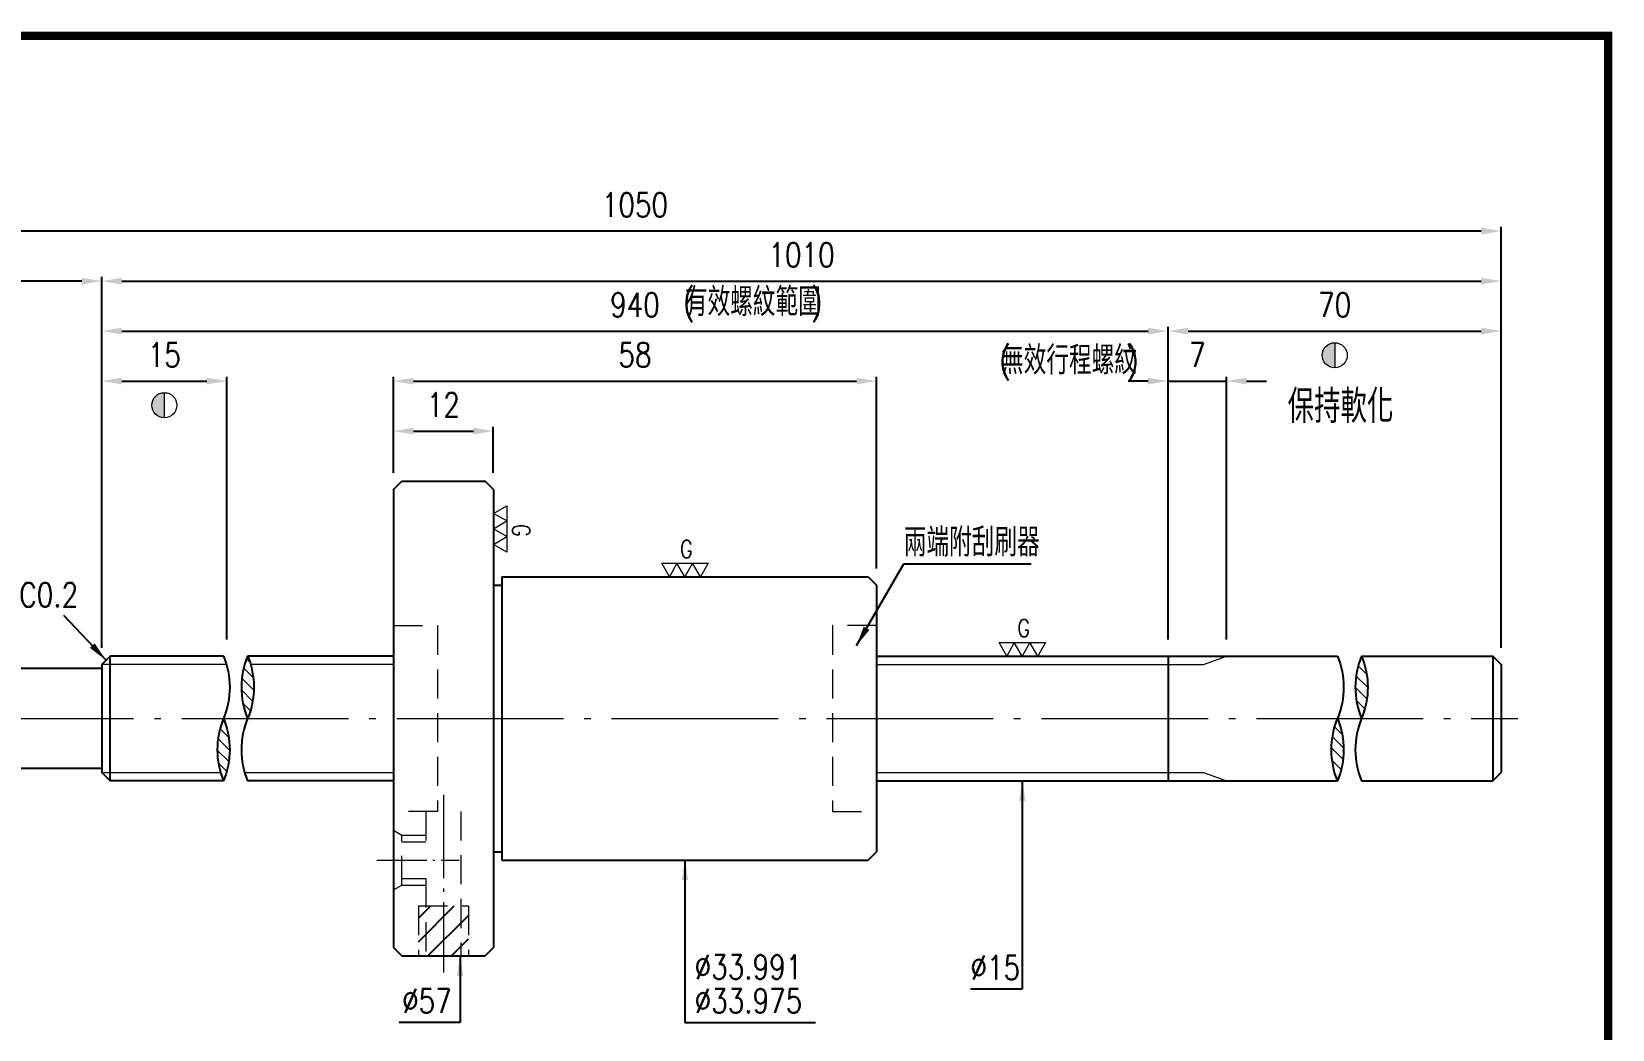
# Model space of a CAD drawing. Header units: millimetres. Extents: x 904 to 1211, y -214 to 3.
# Drawn here: x 1021.2 to 1210.9, y -116.7 to 3 of the extents above; entities that cross this region are included whole.
import ezdxf
from ezdxf.enums import TextEntityAlignment as Align

# ---------------------------------------------------------------- set-up
doc = ezdxf.new("R2010")
doc.units = ezdxf.units.MM
doc.linetypes.add('CenLine', pattern=[25.8, 20, -2.5, 0.8, -2.5])
doc.linetypes.add('HidLine', pattern=[7.5, 5, -2.5])
doc.layers.get('0').update_dxf_attribs({"linetype": 'CONTINUOUS'})
doc.layers.get('DEFPOINTS').update_dxf_attribs({"linetype": 'CONTINUOUS'})
doc.layers.add('03', color=3, linetype='CONTINUOUS')
doc.layers.add('04', color=4, linetype='CONTINUOUS')
for name, color, linetype, lineweight in [('cen', 1, 'CenLine', 13), ('DIM', 6, 'CONTINUOUS', 9), ('hat', 4, 'CONTINUOUS', 9), ('hid', 5, 'HidLine', 15), ('str', 7, 'CONTINUOUS', 25), ('txt', 3, 'CONTINUOUS', 9)]:
    doc.layers.add(name, color=color, linetype=linetype, lineweight=lineweight)
doc.styles.add('SIMPLEX', font='simplex.shx', dxfattribs={"width": 0.8, "height": 2.9, "bigfont": 'chineset.shx'})
doc.dimstyles.new('STANDARD$0', dxfattribs={"dimscale": 0, "dimtxt": 6, "dimasz": 5, "dimexe": 0.5, "dimexo": 2, "dimgap": 1.7, "dimtad": 1, "dimdec": 3, "dimdsep": 46, "dimtxsty": 'SIMPLEX', "dimcen": 0.09, "dimclrd": 6, "dimclre": 6, "dimclrt": 3, "dimadec": 1, "dimazin": 2, "dimtp": -0.1, "dimtm": 0.2, "dimtfac": 1, "dimtdec": 3, "dimtmove": 0, "dimatfit": 3, "dimfxl": 0, "dimtvp": 0.790698, "dimarcsym": 0})
doc.dimstyles.new('STANDARD$7', dxfattribs={"dimscale": 0, "dimtxt": 5.5, "dimasz": 5, "dimexe": 0.5, "dimexo": 2, "dimgap": 2.2, "dimtad": 1, "dimdec": 3, "dimrnd": 0.0005, "dimdsep": 46, "dimtxsty": 'SIMPLEX', "dimcen": 0.09, "dimclrd": 6, "dimclre": 6, "dimclrt": 3, "dimadec": 1, "dimazin": 2, "dimtp": -0.1, "dimtm": 0.2, "dimtfac": 1, "dimtdec": 3, "dimtmove": 2, "dimatfit": 3, "dimfxl": 0, "dimtvp": 0.790698, "dimarcsym": 0})

# ---------------------------------------------------------------- blocks, each defined once
blk = doc.blocks.new('*D94')
at = {"layer": 'DEFPOINTS', "color": 0}
for p in [(1076.59, -44.9), (1064.59, -51.9), (1076.59, -51.9)]:
    blk.add_point(p, dxfattribs=at)
at = {"layer": 'DIM', "color": 6, "lineweight": -2}
for p, q in [((1064.59, -49.9), (1064.59, -44.4)), ((1066.99, -44.9), (1074.19, -44.9)), ((1076.59, -49.9), (1076.59, -44.4))]:
    blk.add_line(p, q, dxfattribs=at)
at = {"layer": 'DIM', "color": 6}
for points in [[(1066.99, -44.5), (1066.99, -45.3), (1064.59, -44.9)], [(1074.19, -44.5), (1074.19, -45.3), (1076.59, -44.9)]]:
    blk.add_solid(points, dxfattribs=at)
at = {"layer": 'DIM', "color": 3, "insert": (1070.59, -41.75), "char_height": 2.9, "attachment_point": 5, "style": 'SIMPLEX'}
blk.add_mtext('12', dxfattribs=at)
blk = doc.blocks.new('*D95')
at = {"layer": 'DEFPOINTS', "color": 0}
for p in [(1122.59, -38.9), (1064.59, -51.9), (1122.59, -63.4)]:
    blk.add_point(p, dxfattribs=at)
at = {"layer": 'DIM', "color": 6, "lineweight": -2}
for p, q in [((1064.59, -49.9), (1064.59, -38.4)), ((1066.99, -38.9), (1120.19, -38.9)), ((1122.59, -61.4), (1122.59, -38.4))]:
    blk.add_line(p, q, dxfattribs=at)
at = {"layer": 'DIM', "color": 6}
for points in [[(1066.99, -38.5), (1066.99, -39.3), (1064.59, -38.9)], [(1120.19, -38.5), (1120.19, -39.3), (1122.59, -38.9)]]:
    blk.add_solid(points, dxfattribs=at)
at = {"layer": 'DIM', "color": 3, "insert": (1093.59, -35.75), "char_height": 2.9, "attachment_point": 5, "style": 'SIMPLEX'}
blk.add_mtext('58', dxfattribs=at)
blk = doc.blocks.new('*D98')
at = {"layer": 'DEFPOINTS', "color": 0}
for p in [(1044.59, -38.9), (1044.59, -71.9), (1029.59, -72.9)]:
    blk.add_point(p, dxfattribs=at)
at = {"layer": 'DIM', "color": 6, "lineweight": -2}
for p, q in [((1029.59, -70.9), (1029.59, -38.4)), ((1031.99, -38.9), (1042.19, -38.9)), ((1044.59, -69.9), (1044.59, -38.4))]:
    blk.add_line(p, q, dxfattribs=at)
at = {"layer": 'DIM', "color": 6}
for points in [[(1031.99, -38.5), (1031.99, -39.3), (1029.59, -38.9)], [(1042.19, -38.5), (1042.19, -39.3), (1044.59, -38.9)]]:
    blk.add_solid(points, dxfattribs=at)
at = {"layer": 'DIM', "color": 3, "insert": (1037.09, -35.75), "char_height": 2.9, "attachment_point": 5, "style": 'SIMPLEX'}
blk.add_mtext('15', dxfattribs=at)
blk = doc.blocks.new('Heat_block')
at = {"layer": 'txt'}
blk.add_hatch(color=256, dxfattribs=at).paths.add_polyline_path([(0, 2, 0.414214), (-2, 0, 0.414214), (0, -2)])
blk.add_line((0, 2), (0, -2), dxfattribs=at)
blk.add_circle((0, 0), 2, dxfattribs=at)
blk = doc.blocks.new('*D100')
at = {"layer": 'DEFPOINTS', "color": 0}
for p in [(1164.59, -38.9), (1157.59, -71.9), (1164.59, -71.9)]:
    blk.add_point(p, dxfattribs=at)
at = {"layer": 'DIM', "color": 6, "lineweight": -2}
for p, q in [((1155.19, -38.9), (1152.79, -38.9)), ((1157.59, -69.9), (1157.59, -38.4)), ((1157.59, -38.9), (1164.59, -38.9)), ((1164.59, -69.9), (1164.59, -38.4)), ((1166.99, -38.9), (1169.39, -38.9))]:
    blk.add_line(p, q, dxfattribs=at)
at = {"layer": 'DIM', "color": 6}
for points in [[(1155.19, -38.5), (1155.19, -39.3), (1157.59, -38.9)], [(1166.99, -38.5), (1166.99, -39.3), (1164.59, -38.9)]]:
    blk.add_solid(points, dxfattribs=at)
at = {"layer": 'DIM', "color": 3, "insert": (1161.09, -35.75), "char_height": 2.9, "attachment_point": 5, "style": 'SIMPLEX'}
blk.add_mtext('7', dxfattribs=at)
blk = doc.blocks.new('*D101')
at = {"layer": 'DEFPOINTS', "color": 0}
for p in [(1157.59, -32.9), (1157.59, -71.9), (1029.59, -72.9)]:
    blk.add_point(p, dxfattribs=at)
at = {"layer": 'DIM', "color": 6, "lineweight": -2}
for p, q in [((1029.59, -70.9), (1029.59, -32.4)), ((1031.99, -32.9), (1155.19, -32.9)), ((1157.59, -69.9), (1157.59, -32.4))]:
    blk.add_line(p, q, dxfattribs=at)
at = {"layer": 'DIM', "color": 6}
for points in [[(1031.99, -32.5), (1031.99, -33.3), (1029.59, -32.9)], [(1155.19, -32.5), (1155.19, -33.3), (1157.59, -32.9)]]:
    blk.add_solid(points, dxfattribs=at)
at = {"layer": 'DIM', "color": 3, "insert": (1093.59, -29.75), "char_height": 2.9, "attachment_point": 5, "style": 'SIMPLEX'}
blk.add_mtext('940', dxfattribs=at)
blk = doc.blocks.new('*D102')
at = {"layer": 'DEFPOINTS', "color": 0}
for p in [(1197.59, -32.9), (1157.59, -71.9), (1197.59, -72.9)]:
    blk.add_point(p, dxfattribs=at)
at = {"layer": 'DIM', "color": 6, "lineweight": -2}
for p, q in [((1157.59, -69.9), (1157.59, -32.4)), ((1159.99, -32.9), (1195.19, -32.9)), ((1197.59, -70.9), (1197.59, -32.4))]:
    blk.add_line(p, q, dxfattribs=at)
at = {"layer": 'DIM', "color": 6}
for points in [[(1159.99, -32.5), (1159.99, -33.3), (1157.59, -32.9)], [(1195.19, -32.5), (1195.19, -33.3), (1197.59, -32.9)]]:
    blk.add_solid(points, dxfattribs=at)
at = {"layer": 'DIM', "color": 3, "insert": (1177.59, -29.75), "char_height": 2.9, "attachment_point": 5, "style": 'SIMPLEX'}
blk.add_mtext('70', dxfattribs=at)
blk = doc.blocks.new('*D103')
at = {"layer": 'DEFPOINTS', "color": 0}
for p in [(1197.59, -26.9), (1029.59, -72.9), (1197.59, -72.9)]:
    blk.add_point(p, dxfattribs=at)
at = {"layer": 'DIM', "color": 6, "lineweight": -2}
for p, q in [((1029.59, -70.9), (1029.59, -26.4)), ((1197.59, -70.9), (1197.59, -26.4)), ((1031.99, -26.9), (1195.19, -26.9))]:
    blk.add_line(p, q, dxfattribs=at)
at = {"layer": 'DIM', "color": 6}
for points in [[(1031.99, -26.5), (1031.99, -27.3), (1029.59, -26.9)], [(1195.19, -26.5), (1195.19, -27.3), (1197.59, -26.9)]]:
    blk.add_solid(points, dxfattribs=at)
at = {"layer": 'DIM', "color": 3, "insert": (1113.59, -23.75), "char_height": 2.9, "attachment_point": 5, "style": 'SIMPLEX'}
blk.add_mtext('1010', dxfattribs=at)
blk = doc.blocks.new('*D112')
at = {"layer": 'DEFPOINTS', "color": 0}
for p in [(989.59, -26.9), (1029.59, -72.9), (989.59, -74.4)]:
    blk.add_point(p, dxfattribs=at)
at = {"layer": 'DIM', "color": 6, "lineweight": -2}
for p, q in [((989.59, -72.4), (989.59, -26.4)), ((1029.59, -70.9), (1029.59, -26.4)), ((1027.19, -26.9), (991.99, -26.9))]:
    blk.add_line(p, q, dxfattribs=at)
at = {"layer": 'DIM', "color": 6}
for points in [[(991.99, -26.5), (991.99, -27.3), (989.59, -26.9)], [(1027.19, -26.5), (1027.19, -27.3), (1029.59, -26.9)]]:
    blk.add_solid(points, dxfattribs=at)
at = {"layer": 'DIM', "color": 3, "insert": (1009.59, -23.75), "char_height": 2.9, "attachment_point": 5, "style": 'SIMPLEX'}
blk.add_mtext('40', dxfattribs=at)
blk = doc.blocks.new('*D113')
at = {"layer": 'DEFPOINTS', "color": 0}
for p in [(989.59, -20.9), (1197.59, -72.9), (989.59, -74.4)]:
    blk.add_point(p, dxfattribs=at)
at = {"layer": 'DIM', "color": 6, "lineweight": -2}
for p, q in [((989.59, -72.4), (989.59, -20.4)), ((1197.59, -70.9), (1197.59, -20.4)), ((1195.19, -20.9), (991.99, -20.9))]:
    blk.add_line(p, q, dxfattribs=at)
at = {"layer": 'DIM', "color": 6}
for points in [[(991.99, -20.5), (991.99, -21.3), (989.59, -20.9)], [(1195.19, -20.5), (1195.19, -21.3), (1197.59, -20.9)]]:
    blk.add_solid(points, dxfattribs=at)
at = {"layer": 'DIM', "color": 3, "insert": (1093.59, -17.75), "char_height": 2.9, "attachment_point": 5, "style": 'SIMPLEX'}
blk.add_mtext('1050', dxfattribs=at)
blk = doc.blocks.new('G-sign-green-1')
at = {"layer": 'txt'}
for p, q in [((-7.12, 4.15), (7.12, 4.15)), ((-4.74, 0), (-7.12, 4.15)), ((-2.54, 4.15), (-4.74, 0)), ((0, 0), (-2.54, 4.15)), ((2.33, 4.15), (0, 0)), ((4.74, 0), (2.33, 4.15)), ((7.12, 4.15), (4.74, 0))]:
    blk.add_line(p, q, dxfattribs=at)
at = {"layer": 'txt', "style": 'SIMPLEX', "width": 0.8}
blk.add_text('G', height=5.4, dxfattribs=at).set_placement((-1.53, 5.83))

msp = doc.modelspace()

# ---------------------------------------------------------------- hatches: boundary and pattern name
at = {"layer": '04'}
h = msp.add_hatch(dxfattribs=at)
h.set_pattern_fill('_USER', color=256, scale=2, angle=45, pattern_type=0)
h.set_pattern_definition([(45, (0, 0), (-1.4142136, 1.4142136), [])])
h.paths.add_polyline_path([(1068.4946, -101.8979), (1067.5946, -101.8979), (1067.5946, -107.8979), (1068.4946, -107.8979)])
h.paths.add_polyline_path([(1070.5946, -101.8979), (1068.4946, -101.8979), (1068.4946, -107.8979), (1070.5946, -107.8979)])
h.paths.add_polyline_path([(1072.6946, -101.8979), (1070.5946, -101.8979), (1070.5946, -107.8979), (1072.6946, -107.8979)])
h.paths.add_polyline_path([(1073.5946, -101.8979), (1072.6946, -101.8979), (1072.6946, -107.8979), (1073.5946, -107.8979)])
at = {"layer": 'hat'}
h = msp.add_hatch(dxfattribs=at)
h.set_pattern_fill('ANSI31', color=256, scale=0.322222, angle=90)
h.set_pattern_definition([(135, (501.2647, -11.2219), (-0.7234095, -0.7234095), [])])
h.paths.add_polyline_path([(1047.0946, -71.8979, 0.19891237), (1047.0946, -79.3979, 0.19891237)])
h.paths.add_polyline_path([(1044.1946, -79.3979, 0.19891237), (1044.1946, -86.8979, 0.19891237)])
h = msp.add_hatch(dxfattribs=at)
h.set_pattern_fill('ANSI31', color=256, scale=0.322222, angle=90)
h.set_pattern_definition([(135, (480.484, -11.2219), (-0.7234095, -0.7234095), [])])
h.paths.add_polyline_path([(1180.8138, -71.8979, 0.19891237), (1180.8138, -79.3979, 0.19891237)])
h.paths.add_polyline_path([(1177.9138, -79.3979, 0.19891237), (1177.9138, -86.8979, 0.19891237)])

# ---------------------------------------------------------------- linework, layer by layer
at = {"layer": 'cen'}
msp.add_line((987.5946, -79.3979), (1199.5946, -79.3979), dxfattribs=at)
at = {"layer": 'cen', "ltscale": 0.5}
msp.add_line((1070.5946, -88.5479), (1070.5946, -109.8979), dxfattribs=at)
at = {"layer": 'cen', "ltscale": 0.3}
msp.add_line((1062.5946, -96.3979), (1072.4946, -96.3979), dxfattribs=at)
at = {"layer": 'hat'}
for p, q in [((1044.5816, -72.8979), (1029.5946, -72.8979)), ((1064.5946, -72.8979), (1047.4816, -72.8979)), ((1029.5946, -85.8979), (1043.8076, -85.8979)), ((1046.7076, -85.8979), (1064.5946, -85.8979))]:
    msp.add_line(p, q, dxfattribs=at)
for points in [[(1122.5946, -72.8979), (1161.8471, -72.8979), (1164.5946, -71.8979)], [(1122.5946, -85.8979), (1161.8471, -85.8979), (1164.5946, -86.8979)]]:
    msp.add_lwpolyline(points, dxfattribs=at)
at = {"layer": 'hid', "ltscale": 0.7}
for p, q in [((1068.4946, -90.5479), (1068.4946, -94.1979)), ((1072.6946, -90.5479), (1072.6946, -107.8979)), ((1064.5946, -92.8205), (1065.5946, -93.3979)), ((1065.5946, -93.3979), (1068.4946, -93.3979)), ((1065.5946, -99.3979), (1065.5946, -93.3979)), ((1065.5946, -94.1979), (1068.4946, -94.1979)), ((1065.5946, -98.5979), (1068.4946, -98.5979)), ((1068.4946, -98.5979), (1068.4946, -107.8979)), ((1064.5946, -99.9752), (1065.5946, -99.3979)), ((1065.5946, -99.3979), (1068.4946, -99.3979)), ((1067.5946, -101.8979), (1073.5946, -101.8979)), ((1067.5946, -101.8979), (1067.5946, -107.8979)), ((1073.5946, -101.8979), (1073.5946, -107.8979))]:
    msp.add_line(p, q, dxfattribs=at)
for points in [[(1064.5946, -68.2479), (1069.8946, -68.2479), (1069.8946, -90.5479), (1064.5946, -90.5479)], [(1122.5946, -68.2479), (1117.2946, -68.2479), (1117.2946, -90.5479), (1122.5946, -90.5479)]]:
    msp.add_lwpolyline(points, dxfattribs=at)
at = {"layer": 'str'}
for p, q in [((1064.5946, -51.8979), (1065.5946, -50.8979)), ((1065.5946, -50.8979), (1075.5946, -50.8979)), ((1076.5946, -51.8979), (1075.5946, -50.8979)), ((1064.5946, -51.8979), (1064.5946, -106.8979)), ((1076.5946, -51.8979), (1076.5946, -106.8979)), ((1077.5946, -62.3979), (1077.5946, -96.3979)), ((1077.5946, -62.3979), (1121.5946, -62.3979)), ((1121.5946, -62.3979), (1122.5946, -63.3979)), ((1076.5946, -63.3979), (1077.5946, -63.3979)), ((1122.5946, -63.3979), (1122.5946, -95.3979)), ((1030.5946, -86.8979), (1030.5946, -71.8979)), ((1064.5946, -71.8979), (1047.0946, -71.8979)), ((1157.5946, -71.8979), (1157.5946, -86.8979)), ((1196.5946, -71.8979), (1196.5946, -86.8979)), ((1029.5946, -72.8979), (1029.5946, -85.8979)), ((1197.5946, -72.8979), (1197.5946, -85.8979)), ((1064.5946, -86.8979), (1047.0946, -86.8979)), ((1076.5946, -95.3979), (1077.5946, -95.3979)), ((1077.5946, -96.3979), (1121.5946, -96.3979)), ((1121.5946, -96.3979), (1122.5946, -95.3979)), ((1064.5946, -106.8979), (1065.5946, -107.8979)), ((1065.5946, -107.8979), (1075.5946, -107.8979)), ((1076.5946, -106.8979), (1075.5946, -107.8979))]:
    msp.add_line(p, q, dxfattribs=at)
at = {"layer": 'str', "const_width": 1.018}
msp.add_lwpolyline([(904.2399, -213.976), (1210.4199, -213.976), (1210.4199, 2.537), (904.2399, 2.537)], close=True, dxfattribs=at)
at = {"layer": 'str'}
for points in [[(1044.1946, -71.8979), (1030.5946, -71.8979), (1029.5946, -72.8979)], [(1122.5946, -71.8979), (1157.5946, -71.8979), (1177.9138, -71.8979)], [(1180.8138, -71.8979), (1196.5946, -71.8979), (1197.5946, -72.8979)], [(1029.5946, -73.3979), (990.5946, -73.3979), (989.5946, -74.3979)], [(1029.5946, -85.3979), (990.5946, -85.3979), (989.5946, -84.3979)], [(1044.1946, -86.8979), (1030.5946, -86.8979), (1029.5946, -85.8979)], [(1122.5946, -86.8979), (1157.5946, -86.8979), (1177.9138, -86.8979)], [(1180.8138, -86.8979), (1196.5946, -86.8979), (1197.5946, -85.8979)]]:
    msp.add_lwpolyline(points, dxfattribs=at)
for points in [[(1044.1946, -71.8979, -0.19891237), (1044.1946, -79.3979, 0.19891237), (1044.1946, -86.8979, 0.19891237)], [(1047.0946, -71.8979, -0.19891237), (1047.0946, -79.3979, 0.19891237), (1047.0946, -86.8979, 0.19891237)], [(1047.0946, -71.8979, 0.19891237), (1047.0946, -79.3979, 0.19891237)], [(1177.9138, -71.8979, -0.19891237), (1177.9138, -79.3979, 0.19891237), (1177.9138, -86.8979, 0.19891237)], [(1180.8138, -71.8979, -0.19891237), (1180.8138, -79.3979, 0.19891237), (1180.8138, -86.8979, 0.19891237)], [(1180.8138, -71.8979, 0.19891237), (1180.8138, -79.3979, 0.19891237)], [(1044.1946, -79.3979, -0.19891237), (1044.1946, -86.8979, -0.19891237)], [(1177.9138, -79.3979, -0.19891237), (1177.9138, -86.8979, -0.19891237)]]:
    msp.add_lwpolyline(points, format="xyb", dxfattribs=at)

# ---------------------------------------------------------------- block references
at = {"xscale": 0.754030161206448, "yscale": 0.754030161206448, "zscale": 0.754030161206448}
msp.add_blockref('Heat_block', (1177.5946, -35.7979), dxfattribs=at)
at = {"layer": 'txt'}
for name, p, xscale, yscale, zscale in [('Heat_block', (1037.0946, -41.7979), 0.754030161206448, 0.754030161206448, 0.754030161206448), ('G-sign-green-1', (1099.5946, -62.3979), 0.3915, 0.3915, 0.3915), ('G-sign-green-1', (1140.0946, -71.8979), 0.3915, 0.3915, 0.3915)]:
    msp.add_blockref(name, p, dxfattribs=dict(at, xscale=xscale, yscale=yscale, zscale=zscale))
at = {"layer": 'txt', "xscale": 0.3915, "yscale": 0.3915, "zscale": 0.3915, "rotation": 270}
msp.add_blockref('G-sign-green-1', (1076.5946, -56.6479), dxfattribs=at)

# ---------------------------------------------------------------- texts
at = {"color": 2, "style": 'SIMPLEX', "width": 0.8}
msp.add_text('保持軟化', height=3.97276, dxfattribs=at).set_placement((1171.9374, -43.9261))
at = {"layer": '03', "style": 'SIMPLEX', "width": 0.8}
msp.add_text('C0.2', height=2.9, dxfattribs=at).set_placement((1023.22, -66.0061), align=Align.CENTER)
at = {"layer": 'str', "style": 'SIMPLEX', "width": 0.8}
for s, height, p in [('有效螺紋範圍', 3.4, (1107.7466, -29.3979)), ('(        )', 2.9, (1107.7466, -29.3979)), ('無效行程螺紋', 3.4, (1145.7014, -36.3979)), ('(        )', 2.9, (1145.7014, -36.3979))]:
    msp.add_text(s, height=height, dxfattribs=at).set_placement(p, align=Align.MIDDLE_CENTER)
at = {"layer": 'txt', "attachment_point": 7, "style": 'SIMPLEX'}
for s, insert, char_height, width in [('兩端附刮刷器', (1125.8624, -59.961), 3.4, 25.665), ('%%C33.991', (1100.7546, -110.6779), 2.9, 1.9256), ('%%c15', (1133.8653, -110.7379), 2.9, 12.8325), ('%%C57', (1065.6384, -114.7379), 2.9, 1.9256), ('%%C33.975', (1100.7546, -114.7379), 2.9, 1.9256)]:
    msp.add_mtext(s, dxfattribs=dict(at, insert=insert, char_height=char_height, width=width))

# ---------------------------------------------------------------- dimensions: what is measured, and where the dimension line sits
at = {"layer": 'DIM'}
for base, p1, p2, text, picture, middle in [((989.5946, -20.8979), (1197.5946, -72.8979), (989.5946, -74.3979), '1050', '*D113', (1093.5946, -17.7479)), ((1197.5946, -26.8979), (1029.5946, -72.8979), (1197.5946, -72.8979), '1010', '*D103', (1113.5946, -23.7479)), ((1157.5946, -32.8979), (1029.5946, -72.8979), (1157.5946, -71.8979), '940', '*D101', (1093.5946, -29.7479)), ((1197.5946, -32.8979), (1157.5946, -71.8979), (1197.5946, -72.8979), '70', '*D102', (1177.5946, -29.7479))]:
    dim = msp.add_linear_dim(base=base, p1=p1, p2=p2, text=text, dimstyle='STANDARD$0', override={"dimscale": 1, "dimtxt": 2.9, "dimasz": 2.4, "dimtdec": 0, "dimarcsym": 1}, dxfattribs=at)
    dim.commit()
    dim.dimension.update_dxf_attribs({"geometry": picture, "text_midpoint": middle})
for base, p1, p2, override, picture, middle in [((989.5946, -26.8979), (1029.5946, -72.8979), (989.5946, -74.3979), {"dimscale": 1, "dimtxt": 2.9, "dimasz": 2.4, "dimtdec": 0, "dimarcsym": 1}, '*D112', (1009.5946, -23.7479)), ((1044.5946, -38.8979), (1029.5946, -72.8979), (1044.5946, -71.8979), {"dimscale": 1, "dimtxt": 2.9, "dimasz": 2.4, "dimtdec": 0, "dimarcsym": 1}, '*D98', (1037.0946, -35.7479)), ((1122.5946, -38.8979), (1064.5946, -51.8979), (1122.5946, -63.3979), {"dimscale": 1, "dimtxt": 2.9, "dimasz": 2.4, "dimtdec": 0, "dimarcsym": 1}, '*D95', (1093.5946, -35.7479)), ((1164.5946, -38.8979), (1157.5946, -71.8979), (1164.5946, -71.8979), {"dimscale": 1, "dimtxt": 2.9, "dimasz": 2.4, "dimtdec": 0, "dimarcsym": 1}, '*D100', (1161.0946, -35.7479)), ((1076.5946, -44.8979), (1064.5946, -51.8979), (1076.5946, -51.8979), {"dimscale": 1, "dimtxt": 2.9, "dimasz": 2.4, "dimtdec": 0, "dimtix": 1, "dimarcsym": 1}, '*D94', (1070.5946, -41.7479))]:
    dim = msp.add_linear_dim(base=base, p1=p1, p2=p2, dimstyle='STANDARD$0', override=override, dxfattribs=at)
    dim.commit()
    dim.dimension.update_dxf_attribs({"geometry": picture, "text_midpoint": middle})

# ---------------------------------------------------------------- leaders
for points in [[(1120.1946, -70.6479), (1125.8624, -60.831), (1141.1624, -60.831)], [(1140.0946, -86.8979), (1140.0946, -111.8979), (1133.8653, -111.8979)], [(1099.5946, -96.3979), (1099.5946, -115.8979), (1115.2546, -115.8979)], [(1072.5946, -107.8979), (1072.5946, -115.8979), (1065.2788, -115.8979)]]:
    msp.add_leader(points, dimstyle='STANDARD$7', override={"dimscale": 1, "dimtxt": 2.9, "dimasz": 2.4, "dimtdec": 0, "dimarcsym": 1}, dxfattribs=at)
at = {"layer": 'txt'}
msp.add_leader([(1030.0946, -72.3979), (1025.0312, -67.0446)], dimstyle='STANDARD$7', override={"dimscale": 1, "dimtxt": 2.9, "dimasz": 2.4, "dimtdec": 0, "dimarcsym": 1}, dxfattribs=at)

doc.saveas('drawing.dxf')
